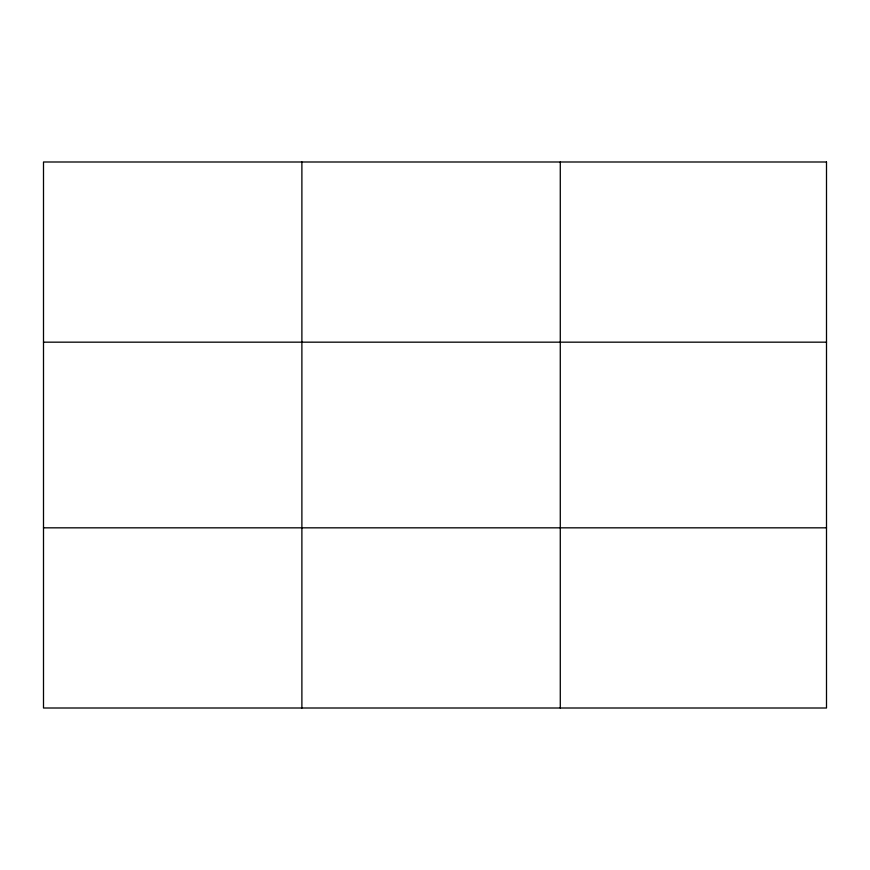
<?xml version="1.0" encoding="UTF-8"?>
<svg xmlns="http://www.w3.org/2000/svg" width="870" height="870" viewBox="0 0 870 870"><rect width="100%" height="100%" fill="white"/><g stroke="black" fill="none" stroke-linecap="round" stroke-linejoin="round"><path stroke-width="1.3" d="M301.89 161.994L301.89 708.006M560.28 161.994L560.28 708.006M43.5 342.171L826.5 342.171M43.5 527.829L826.5 527.829M826.5 161.994L826.5 708.006L43.5 708.006L43.5 161.994L826.5 161.994"/></g></svg>
